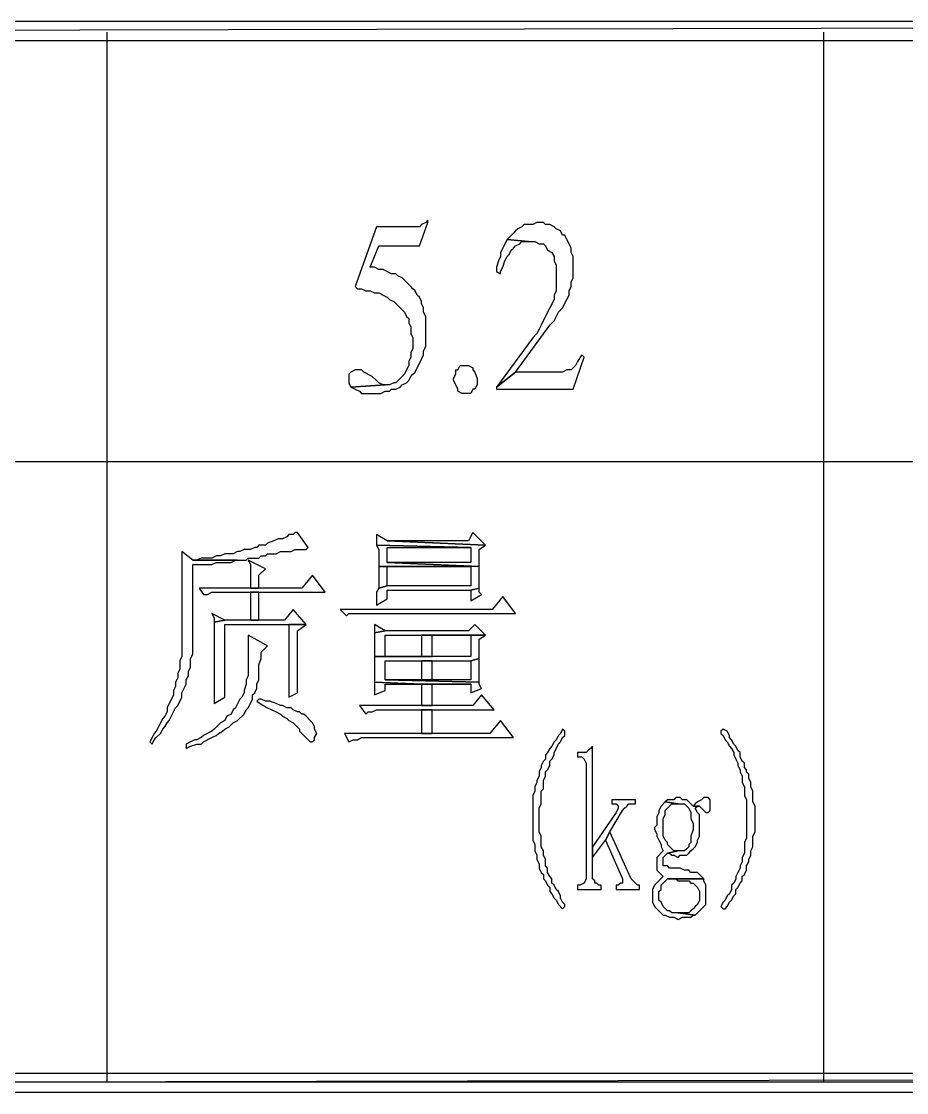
# Model space of a CAD drawing. Extents: x -15.4 to 0.8, y 0.3 to 11.8.
# Drawn here: x -12.6255 to -12.2806, y 6.0911 to 6.5086 of the extents above; entities that cross this region are included whole.
import ezdxf

# ---------------------------------------------------------------- set-up
doc = ezdxf.new("R2010")
doc.units = 0
doc.header["$MEASUREMENT"] = 0
doc.linetypes.add('AUSGEZOGEN', pattern=[0])
doc.layers.get('0').update_dxf_attribs({"linetype": 'AUSGEZOGEN'})

msp = doc.modelspace()

# ---------------------------------------------------------------- linework, layer by layer
for points in [[(-14.50878, 6.50856), (-14.50878, 6.50106), (-14.50878, 6.50106), (-11.15878, 6.50856), (-14.50878, 6.50856)], [(-14.50878, 6.50106), (-11.15878, 6.50856), (-11.15878, 6.50856), (-11.15878, 6.50106), (-14.50878, 6.50106)], [(-12.59211, 6.09523), (-12.59211, 6.5044)], [(-12.31295, 6.5044), (-12.31295, 6.09523)], [(-12.46711, 6.43106), (-12.46795, 6.43023), (-12.46795, 6.43023), (-12.46961, 6.4294), (-12.46961, 6.4294), (-12.47045, 6.42856), (-12.47045, 6.42856), (-12.48711, 6.42856), (-12.48711, 6.42856), (-12.49545, 6.40523), (-12.49545, 6.40523), (-12.49461, 6.4044), (-12.49461, 6.4044), (-12.49295, 6.4044), (-12.49295, 6.4044), (-12.49128, 6.40356), (-12.49128, 6.40356), (-12.48961, 6.40356), (-12.48961, 6.40356), (-12.48795, 6.40273), (-12.48795, 6.40273), (-12.48628, 6.40273), (-12.48628, 6.40273), (-12.48461, 6.4019), (-12.48461, 6.4019), (-12.48295, 6.40106), (-12.48295, 6.40106), (-12.48211, 6.40023), (-12.48211, 6.40023), (-12.48045, 6.3994), (-12.48045, 6.3994), (-12.47795, 6.3969), (-12.47795, 6.3969), (-12.47628, 6.39523), (-12.47628, 6.39523), (-12.47545, 6.39356), (-12.47545, 6.39356), (-12.47461, 6.39273), (-12.47461, 6.39273), (-12.47461, 6.39106), (-12.47461, 6.39106), (-12.47378, 6.3894), (-12.47378, 6.3894), (-12.47378, 6.3869), (-12.47378, 6.3869), (-12.47295, 6.38523), (-12.47295, 6.38523), (-12.47295, 6.38106), (-12.47295, 6.38106), (-12.47378, 6.3794), (-12.47378, 6.3794), (-12.47378, 6.37773), (-12.47378, 6.37773), (-12.47461, 6.37606), (-12.47461, 6.37606), (-12.47461, 6.3744), (-12.47461, 6.3744), (-12.47545, 6.37273), (-12.47545, 6.37273), (-12.47628, 6.37106), (-12.47628, 6.37106), (-12.47961, 6.36773), (-12.47961, 6.36773), (-12.48045, 6.36773), (-12.48045, 6.36773), (-12.48211, 6.3669), (-12.48211, 6.3669), (-12.48378, 6.3669), (-12.48378, 6.3669), (-12.49711, 6.36606), (-12.49711, 6.36606), (-12.49378, 6.3644), (-12.49378, 6.3644), (-12.49295, 6.36356), (-12.49295, 6.36356), (-12.48545, 6.36356), (-12.48545, 6.36356), (-12.48378, 6.3644), (-12.48378, 6.3644), (-12.48211, 6.3644), (-12.48211, 6.3644), (-12.48128, 6.36523), (-12.48128, 6.36523), (-12.47961, 6.36523), (-12.47961, 6.36523), (-12.47795, 6.36606), (-12.47795, 6.36606), (-12.47711, 6.3669), (-12.47711, 6.3669), (-12.47545, 6.36773), (-12.47545, 6.36773), (-12.47461, 6.36856), (-12.47461, 6.36856), (-12.47378, 6.37023), (-12.47378, 6.37023), (-12.47295, 6.37106), (-12.47295, 6.37106), (-12.47211, 6.3719), (-12.47211, 6.3719), (-12.47128, 6.37356), (-12.47128, 6.37356), (-12.47045, 6.37523), (-12.47045, 6.37523), (-12.46961, 6.3769), (-12.46961, 6.3769), (-12.46878, 6.37856), (-12.46878, 6.37856), (-12.46878, 6.38023), (-12.46878, 6.38023), (-12.46795, 6.3819), (-12.46795, 6.3819), (-12.46795, 6.39356), (-12.46795, 6.39356), (-12.46878, 6.39523), (-12.46878, 6.39523), (-12.46878, 6.3969), (-12.46878, 6.3969), (-12.46961, 6.39856), (-12.46961, 6.39856), (-12.46961, 6.3994), (-12.46961, 6.3994), (-12.47045, 6.40106), (-12.47045, 6.40106), (-12.47128, 6.4019), (-12.47128, 6.4019), (-12.47211, 6.40356), (-12.47211, 6.40356), (-12.47295, 6.4044), (-12.47295, 6.4044), (-12.47378, 6.40523), (-12.47378, 6.40523), (-12.47545, 6.4069), (-12.47545, 6.4069), (-12.47628, 6.40773), (-12.47628, 6.40773), (-12.47711, 6.40856), (-12.47711, 6.40856), (-12.47878, 6.4094), (-12.47878, 6.4094), (-12.47961, 6.41023), (-12.47961, 6.41023), (-12.48128, 6.41023), (-12.48128, 6.41023), (-12.48461, 6.4119), (-12.48461, 6.4119), (-12.48628, 6.4119), (-12.48628, 6.4119), (-12.48795, 6.41273), (-12.48795, 6.41273), (-12.48961, 6.41273), (-12.48961, 6.41273), (-12.48628, 6.42106), (-12.48628, 6.42106), (-12.47045, 6.42106), (-12.47045, 6.42106), (-12.46711, 6.43023), (-12.46711, 6.43106)], [(-12.42378, 6.43023), (-12.42461, 6.43023), (-12.42461, 6.43023), (-12.42628, 6.4294), (-12.42628, 6.4294), (-12.42961, 6.4294), (-12.42961, 6.4294), (-12.43045, 6.42856), (-12.43045, 6.42856), (-12.43211, 6.42773), (-12.43211, 6.42773), (-12.43295, 6.4269), (-12.43295, 6.4269), (-12.43378, 6.42606), (-12.43378, 6.42606), (-12.43628, 6.42356), (-12.43628, 6.42356), (-12.42795, 6.42273), (-12.42795, 6.42273), (-12.42545, 6.42273), (-12.42545, 6.42273), (-12.42378, 6.4219), (-12.42378, 6.4219), (-12.42211, 6.4219), (-12.42211, 6.4219), (-12.42128, 6.42106), (-12.42128, 6.42106), (-12.42045, 6.4194), (-12.42045, 6.4194), (-12.41878, 6.41856), (-12.41878, 6.41856), (-12.41795, 6.4169), (-12.41795, 6.4169), (-12.41795, 6.41523), (-12.41795, 6.41523), (-12.41711, 6.41356), (-12.41711, 6.41356), (-12.41711, 6.40356), (-12.41711, 6.40356), (-12.41795, 6.4019), (-12.41795, 6.4019), (-12.41795, 6.40023), (-12.41795, 6.40023), (-12.41961, 6.3969), (-12.41961, 6.3969), (-12.42045, 6.39523), (-12.42045, 6.39523), (-12.42295, 6.39023), (-12.42295, 6.39023), (-12.42378, 6.38856), (-12.42378, 6.38856), (-12.42461, 6.3869), (-12.42461, 6.3869), (-12.42628, 6.38523), (-12.42628, 6.38523), (-12.44045, 6.36606), (-12.44045, 6.36606), (-12.43295, 6.3719), (-12.43295, 6.3719), (-12.41961, 6.39023), (-12.41961, 6.39023), (-12.41795, 6.3919), (-12.41795, 6.3919), (-12.41628, 6.39523), (-12.41628, 6.39523), (-12.41461, 6.3969), (-12.41461, 6.3969), (-12.41295, 6.40023), (-12.41295, 6.40023), (-12.41211, 6.4019), (-12.41211, 6.4019), (-12.41211, 6.40356), (-12.41211, 6.40356), (-12.41128, 6.40523), (-12.41128, 6.40523), (-12.41128, 6.4069), (-12.41128, 6.4069), (-12.41045, 6.40856), (-12.41045, 6.40856), (-12.41045, 6.4169), (-12.41045, 6.4169), (-12.41128, 6.41856), (-12.41128, 6.41856), (-12.41128, 6.42023), (-12.41128, 6.42023), (-12.41211, 6.4219), (-12.41211, 6.4219), (-12.41295, 6.42356), (-12.41295, 6.42356), (-12.41378, 6.42523), (-12.41378, 6.42523), (-12.41461, 6.42523), (-12.41461, 6.42523), (-12.41545, 6.4269), (-12.41545, 6.4269), (-12.41711, 6.42773), (-12.41711, 6.42773), (-12.41795, 6.42856), (-12.41795, 6.42856), (-12.41961, 6.4294), (-12.41961, 6.4294), (-12.42128, 6.4294), (-12.42128, 6.4294), (-12.42211, 6.43023), (-12.42378, 6.43023)], [(-12.43628, 6.42356), (-12.43878, 6.41856), (-12.43878, 6.41856), (-12.43878, 6.4169), (-12.43878, 6.4169), (-12.43961, 6.41523), (-12.43961, 6.41523), (-12.44045, 6.41273), (-12.44045, 6.41273), (-12.44045, 6.41106), (-12.44045, 6.41106), (-12.43878, 6.41023), (-12.43878, 6.41023), (-12.43878, 6.41106), (-12.43878, 6.41106), (-12.43795, 6.41273), (-12.43795, 6.41273), (-12.43711, 6.41523), (-12.43711, 6.41523), (-12.43628, 6.4169), (-12.43628, 6.4169), (-12.43545, 6.41773), (-12.43545, 6.41773), (-12.43461, 6.4194), (-12.43461, 6.4194), (-12.43378, 6.42023), (-12.43378, 6.42023), (-12.43295, 6.42106), (-12.43295, 6.42106), (-12.43128, 6.4219), (-12.43128, 6.4219), (-12.43045, 6.42273), (-12.43045, 6.42273), (-12.42795, 6.42273), (-12.43628, 6.42356)], [(-12.40711, 6.37856), (-12.40878, 6.37606), (-12.40878, 6.37606), (-12.40961, 6.3744), (-12.40961, 6.3744), (-12.41045, 6.37356), (-12.41045, 6.37356), (-12.41128, 6.37273), (-12.41128, 6.37273), (-12.41295, 6.37273), (-12.41295, 6.37273), (-12.41461, 6.3719), (-12.41461, 6.3719), (-12.43295, 6.3719), (-12.43295, 6.3719), (-12.44045, 6.36606), (-12.44045, 6.36606), (-12.44045, 6.36523), (-12.44045, 6.36523), (-12.41045, 6.36523), (-12.41045, 6.36523), (-12.40628, 6.37773), (-12.40711, 6.37856)], [(-12.49461, 6.37273), (-12.49545, 6.37273), (-12.49545, 6.37273), (-12.49711, 6.3719), (-12.49711, 6.3719), (-12.49795, 6.37106), (-12.49795, 6.37106), (-12.49795, 6.36773), (-12.49795, 6.36773), (-12.49711, 6.36606), (-12.49711, 6.36606), (-12.48378, 6.3669), (-12.48378, 6.3669), (-12.48461, 6.3669), (-12.48461, 6.3669), (-12.48628, 6.36773), (-12.48628, 6.36773), (-12.48711, 6.36856), (-12.48711, 6.36856), (-12.48878, 6.37023), (-12.48878, 6.37023), (-12.49211, 6.3719), (-12.49211, 6.3719), (-12.49295, 6.37273), (-12.49461, 6.37273)], [(-12.44795, 6.3694), (-12.44795, 6.3669), (-12.44795, 6.3669), (-12.44878, 6.36523), (-12.44878, 6.36523), (-12.44961, 6.36523), (-12.44961, 6.36523), (-12.45045, 6.36356), (-12.45045, 6.36356), (-12.45378, 6.36356), (-12.45378, 6.36356), (-12.45545, 6.3644), (-12.45545, 6.3644), (-12.45545, 6.36523), (-12.45545, 6.36523), (-12.45628, 6.3669), (-12.45628, 6.3669), (-12.45711, 6.36856), (-12.45711, 6.36856), (-12.45711, 6.3694), (-12.45711, 6.3694), (-12.45628, 6.37106), (-12.45628, 6.37106), (-12.45628, 6.37273), (-12.45628, 6.37273), (-12.45545, 6.37273), (-12.45545, 6.37273), (-12.45461, 6.3744), (-12.45461, 6.3744), (-12.45128, 6.3744), (-12.45128, 6.3744), (-12.44961, 6.37356), (-12.44961, 6.37356), (-12.44961, 6.37273), (-12.44961, 6.37273), (-12.44878, 6.3719), (-12.44878, 6.3719), (-12.44795, 6.3694), (-12.44795, 6.3694)], [(-11.15878, 6.3369), (-14.50878, 6.3369)], [(-12.51795, 6.3094), (-12.51878, 6.3094), (-12.51878, 6.3094), (-12.51961, 6.30856), (-12.51961, 6.30856), (-12.52128, 6.30856), (-12.52128, 6.30856), (-12.52211, 6.30773), (-12.52211, 6.30773), (-12.52378, 6.3069), (-12.52378, 6.3069), (-12.52545, 6.3069), (-12.52545, 6.3069), (-12.52711, 6.30606), (-12.52711, 6.30606), (-12.52961, 6.30523), (-12.52961, 6.30523), (-12.53045, 6.3044), (-12.53045, 6.3044), (-12.53295, 6.3044), (-12.53295, 6.3044), (-12.53378, 6.30356), (-12.53378, 6.30356), (-12.53461, 6.30356), (-12.53461, 6.30356), (-12.53628, 6.30273), (-12.53628, 6.30273), (-12.53878, 6.30273), (-12.53878, 6.30273), (-12.54045, 6.3019), (-12.54045, 6.3019), (-12.54128, 6.3019), (-12.54128, 6.3019), (-12.54295, 6.30106), (-12.54295, 6.30106), (-12.54628, 6.30106), (-12.54628, 6.30106), (-12.54795, 6.30023), (-12.54795, 6.30023), (-12.54961, 6.30023), (-12.54961, 6.30023), (-12.55128, 6.2994), (-12.55128, 6.2994), (-12.55545, 6.2994), (-12.55545, 6.2994), (-12.55711, 6.29856), (-12.55711, 6.29856), (-12.55878, 6.29856), (-12.55878, 6.29856), (-12.53795, 6.29856), (-12.53795, 6.29856), (-12.53711, 6.2994), (-12.53711, 6.2994), (-12.53295, 6.2994), (-12.53295, 6.2994), (-12.53211, 6.30023), (-12.53211, 6.30023), (-12.53045, 6.30023), (-12.53045, 6.30023), (-12.52961, 6.30106), (-12.52961, 6.30106), (-12.52628, 6.30106), (-12.52628, 6.30106), (-12.52461, 6.3019), (-12.52461, 6.3019), (-12.52045, 6.3019), (-12.52045, 6.3019), (-12.51878, 6.30273), (-12.51878, 6.30273), (-12.51461, 6.30273), (-12.51461, 6.30273), (-12.51378, 6.30356), (-12.51795, 6.3094)], [(-12.48711, 6.30856), (-12.48711, 6.3044), (-12.48711, 6.3044), (-12.45045, 6.30356), (-12.45045, 6.30356), (-12.45045, 6.29773), (-12.45045, 6.29773), (-12.48295, 6.29773), (-12.48295, 6.29773), (-12.44711, 6.29606), (-12.44711, 6.29606), (-12.44711, 6.30273), (-12.44711, 6.30273), (-12.44461, 6.3044), (-12.44461, 6.3044), (-12.48295, 6.30606), (-12.48711, 6.30856)], [(-12.44961, 6.3094), (-12.45128, 6.30606), (-12.45128, 6.30606), (-12.48295, 6.30606), (-12.48295, 6.30606), (-12.44461, 6.3044), (-12.44961, 6.3094)], [(-12.48711, 6.3044), (-12.48628, 6.30273), (-12.48628, 6.30273), (-12.48628, 6.29606), (-12.48628, 6.29606), (-12.45045, 6.29606), (-12.45045, 6.29606), (-12.45045, 6.28856), (-12.45045, 6.28856), (-12.48295, 6.28856), (-12.48295, 6.28856), (-12.48628, 6.28773), (-12.48628, 6.28773), (-12.48711, 6.28606), (-12.48711, 6.28606), (-12.48711, 6.28106), (-12.48711, 6.28106), (-12.48295, 6.28356), (-12.48295, 6.28356), (-12.48295, 6.2869), (-12.48295, 6.2869), (-12.45045, 6.2869), (-12.45045, 6.2869), (-12.44711, 6.28773), (-12.44711, 6.28773), (-12.44711, 6.29606), (-12.44711, 6.29606), (-12.48295, 6.29773), (-12.48295, 6.29773), (-12.48295, 6.30356), (-12.48295, 6.30356), (-12.45045, 6.30356), (-12.48711, 6.3044)], [(-12.56295, 6.3019), (-12.56295, 6.26106), (-12.56295, 6.26106), (-12.56378, 6.2594), (-12.56378, 6.2594), (-12.56378, 6.25606), (-12.56378, 6.25606), (-12.56461, 6.2544), (-12.56461, 6.2544), (-12.56461, 6.25273), (-12.56461, 6.25273), (-12.56545, 6.25106), (-12.56545, 6.25106), (-12.56545, 6.2494), (-12.56545, 6.2494), (-12.56628, 6.24773), (-12.56628, 6.24773), (-12.56628, 6.24606), (-12.56628, 6.24606), (-12.56878, 6.24106), (-12.56878, 6.24106), (-12.56878, 6.2394), (-12.56878, 6.2394), (-12.56961, 6.23773), (-12.56961, 6.23773), (-12.57045, 6.2369), (-12.57045, 6.2369), (-12.57128, 6.23523), (-12.57128, 6.23523), (-12.57211, 6.23356), (-12.57211, 6.23356), (-12.57295, 6.2319), (-12.57295, 6.2319), (-12.57378, 6.23106), (-12.57378, 6.23106), (-12.57461, 6.2294), (-12.57461, 6.2294), (-12.57545, 6.22773), (-12.57545, 6.22773), (-12.57461, 6.2269), (-12.57461, 6.2269), (-12.57378, 6.22856), (-12.57378, 6.22856), (-12.57295, 6.2294), (-12.57295, 6.2294), (-12.57128, 6.23106), (-12.57128, 6.23106), (-12.57045, 6.23273), (-12.57045, 6.23273), (-12.56961, 6.23356), (-12.56961, 6.23356), (-12.56878, 6.23523), (-12.56878, 6.23523), (-12.56795, 6.23606), (-12.56795, 6.23606), (-12.56628, 6.2394), (-12.56628, 6.2394), (-12.56545, 6.24106), (-12.56545, 6.24106), (-12.56461, 6.2419), (-12.56461, 6.2419), (-12.56295, 6.24523), (-12.56295, 6.24523), (-12.56295, 6.2469), (-12.56295, 6.2469), (-12.56128, 6.25023), (-12.56128, 6.25023), (-12.56128, 6.2519), (-12.56128, 6.2519), (-12.56045, 6.25356), (-12.56045, 6.25356), (-12.56045, 6.25523), (-12.56045, 6.25523), (-12.55961, 6.2569), (-12.55961, 6.2569), (-12.55961, 6.26023), (-12.55961, 6.26023), (-12.55878, 6.2619), (-12.55878, 6.2619), (-12.55878, 6.2969), (-12.55878, 6.2969), (-12.55128, 6.2969), (-12.55128, 6.2969), (-12.54961, 6.29773), (-12.54961, 6.29773), (-12.54378, 6.29773), (-12.54378, 6.29773), (-12.54211, 6.29856), (-12.54211, 6.29856), (-12.54128, 6.29856), (-12.54128, 6.29856), (-12.55878, 6.29856), (-12.56295, 6.3019)], [(-12.53711, 6.29856), (-12.53628, 6.2969), (-12.53628, 6.2969), (-12.53628, 6.28773), (-12.53628, 6.28773), (-12.53295, 6.28773), (-12.53295, 6.28773), (-12.53295, 6.29273), (-12.53295, 6.29273), (-12.53045, 6.29523), (-12.53711, 6.29856)], [(-12.48628, 6.29606), (-12.48628, 6.28773), (-12.48628, 6.28773), (-12.48295, 6.28856), (-12.48295, 6.28856), (-12.48295, 6.29606), (-12.48295, 6.29606), (-12.45045, 6.29606), (-12.48628, 6.29606)], [(-12.51211, 6.29273), (-12.51628, 6.28773), (-12.51628, 6.28773), (-12.55628, 6.28773), (-12.55628, 6.28773), (-12.55461, 6.28523), (-12.55461, 6.28523), (-12.55295, 6.28523), (-12.55295, 6.28523), (-12.55128, 6.28606), (-12.55128, 6.28606), (-12.50711, 6.28606), (-12.51211, 6.29273)], [(-12.44711, 6.28773), (-12.45045, 6.2869), (-12.45045, 6.2869), (-12.45045, 6.28273), (-12.45045, 6.28273), (-12.44628, 6.28523), (-12.44628, 6.28523), (-12.44711, 6.28606), (-12.44711, 6.28773)], [(-12.53295, 6.27523), (-12.53295, 6.28606), (-12.53295, 6.28606), (-12.53628, 6.28606), (-12.53628, 6.28606), (-12.53628, 6.27523), (-12.53628, 6.27523), (-12.53295, 6.27523), (-12.53295, 6.27523)], [(-12.43795, 6.2844), (-12.44211, 6.2794), (-12.44211, 6.2794), (-12.50128, 6.2794), (-12.50128, 6.2794), (-12.49878, 6.2769), (-12.49878, 6.2769), (-12.49795, 6.27773), (-12.49795, 6.27773), (-12.43295, 6.27773), (-12.43795, 6.2844)], [(-12.51961, 6.2794), (-12.52295, 6.27523), (-12.52295, 6.27523), (-12.54628, 6.27523), (-12.54628, 6.27523), (-12.55045, 6.2744), (-12.55045, 6.2744), (-12.55045, 6.24273), (-12.55045, 6.24273), (-12.54628, 6.24523), (-12.54628, 6.24523), (-12.54628, 6.27356), (-12.54628, 6.27356), (-12.51461, 6.27356), (-12.51961, 6.2794)], [(-12.55128, 6.27773), (-12.55045, 6.27606), (-12.55045, 6.27606), (-12.55045, 6.2744), (-12.55045, 6.2744), (-12.54628, 6.27523), (-12.55128, 6.27773)], [(-12.51461, 6.27356), (-12.52128, 6.27356), (-12.52128, 6.27356), (-12.52128, 6.24523), (-12.52128, 6.24523), (-12.51795, 6.2469), (-12.51795, 6.2469), (-12.51795, 6.27106), (-12.51461, 6.27356)], [(-12.44878, 6.27356), (-12.45128, 6.27106), (-12.45128, 6.27106), (-12.48378, 6.27106), (-12.48378, 6.27106), (-12.48795, 6.27023), (-12.48795, 6.27023), (-12.48795, 6.26106), (-12.48795, 6.26106), (-12.46545, 6.26106), (-12.46545, 6.26106), (-12.48378, 6.26106), (-12.48378, 6.26106), (-12.48378, 6.2694), (-12.48378, 6.2694), (-12.44461, 6.2694), (-12.44878, 6.27356)], [(-12.48795, 6.27356), (-12.48795, 6.27023), (-12.48795, 6.27023), (-12.48378, 6.27106), (-12.48795, 6.27356)], [(-12.53711, 6.2694), (-12.53711, 6.25356), (-12.53711, 6.25356), (-12.53795, 6.2519), (-12.53795, 6.2519), (-12.53795, 6.25023), (-12.53795, 6.25023), (-12.53878, 6.24773), (-12.53878, 6.24773), (-12.53878, 6.2469), (-12.53878, 6.2469), (-12.53961, 6.24523), (-12.53961, 6.24523), (-12.54045, 6.2444), (-12.54045, 6.2444), (-12.54211, 6.24106), (-12.54211, 6.24106), (-12.54295, 6.24023), (-12.54295, 6.24023), (-12.54378, 6.23856), (-12.54378, 6.23856), (-12.54545, 6.23773), (-12.54545, 6.23773), (-12.54628, 6.23606), (-12.54628, 6.23606), (-12.54795, 6.23523), (-12.54795, 6.23523), (-12.54878, 6.2344), (-12.54878, 6.2344), (-12.55045, 6.23273), (-12.55045, 6.23273), (-12.55128, 6.2319), (-12.55128, 6.2319), (-12.55461, 6.23023), (-12.55461, 6.23023), (-12.55545, 6.2294), (-12.55545, 6.2294), (-12.55711, 6.22856), (-12.55711, 6.22856), (-12.55795, 6.22856), (-12.55795, 6.22856), (-12.55961, 6.22773), (-12.55961, 6.22773), (-12.56128, 6.2269), (-12.56128, 6.2269), (-12.56128, 6.22523), (-12.56128, 6.22523), (-12.55961, 6.22606), (-12.55961, 6.22606), (-12.55711, 6.2269), (-12.55711, 6.2269), (-12.55545, 6.2269), (-12.55545, 6.2269), (-12.55461, 6.22773), (-12.55461, 6.22773), (-12.55128, 6.2294), (-12.55128, 6.2294), (-12.54961, 6.23023), (-12.54961, 6.23023), (-12.54878, 6.23106), (-12.54878, 6.23106), (-12.54711, 6.2319), (-12.54711, 6.2319), (-12.54628, 6.23273), (-12.54628, 6.23273), (-12.54461, 6.23356), (-12.54461, 6.23356), (-12.54295, 6.23523), (-12.54295, 6.23523), (-12.54128, 6.23606), (-12.54128, 6.23606), (-12.53878, 6.23856), (-12.53878, 6.23856), (-12.53795, 6.24023), (-12.53795, 6.24023), (-12.53711, 6.24106), (-12.53711, 6.24106), (-12.53628, 6.24273), (-12.53628, 6.24273), (-12.53545, 6.2444), (-12.53545, 6.2444), (-12.53545, 6.24606), (-12.53545, 6.24606), (-12.53461, 6.2469), (-12.53461, 6.2469), (-12.53378, 6.24856), (-12.53378, 6.24856), (-12.53378, 6.25023), (-12.53378, 6.25023), (-12.53295, 6.2519), (-12.53295, 6.2519), (-12.53295, 6.25773), (-12.53295, 6.25773), (-12.53211, 6.26023), (-12.53211, 6.26023), (-12.53211, 6.26273), (-12.53211, 6.26273), (-12.52961, 6.26523), (-12.53711, 6.2694)], [(-12.44461, 6.2694), (-12.46961, 6.2694), (-12.46961, 6.2694), (-12.45045, 6.2694), (-12.45045, 6.2694), (-12.45045, 6.26106), (-12.45045, 6.26106), (-12.48795, 6.26106), (-12.48795, 6.26106), (-12.48795, 6.25106), (-12.48795, 6.25106), (-12.46961, 6.25023), (-12.46961, 6.25023), (-12.45045, 6.25023), (-12.45045, 6.25023), (-12.45045, 6.2469), (-12.45045, 6.2469), (-12.44628, 6.24856), (-12.44628, 6.24856), (-12.44711, 6.25023), (-12.44711, 6.25023), (-12.44711, 6.25106), (-12.44711, 6.25106), (-12.48378, 6.2519), (-12.48378, 6.2519), (-12.48378, 6.2594), (-12.48378, 6.2594), (-12.45045, 6.2594), (-12.45045, 6.2594), (-12.44711, 6.26023), (-12.44711, 6.26023), (-12.44711, 6.26773), (-12.44461, 6.2694)], [(-12.46961, 6.2694), (-12.46961, 6.26106), (-12.46961, 6.26106), (-12.48378, 6.26106), (-12.48378, 6.26106), (-12.46545, 6.26106), (-12.46545, 6.26106), (-12.46545, 6.2694), (-12.46545, 6.2694), (-12.45045, 6.2694), (-12.46961, 6.2694)], [(-12.44711, 6.26023), (-12.45045, 6.2594), (-12.45045, 6.2594), (-12.45045, 6.2519), (-12.45045, 6.2519), (-12.48378, 6.2519), (-12.48378, 6.2519), (-12.44711, 6.25106), (-12.44711, 6.25106), (-12.44711, 6.25773), (-12.44711, 6.26023)], [(-12.46545, 6.2519), (-12.46545, 6.2594), (-12.46545, 6.2594), (-12.46961, 6.2594), (-12.46961, 6.2594), (-12.46961, 6.2519), (-12.46961, 6.2519), (-12.46545, 6.2519), (-12.46545, 6.2519)], [(-12.48795, 6.25106), (-12.48795, 6.24606), (-12.48795, 6.24606), (-12.48378, 6.24773), (-12.48378, 6.24773), (-12.48378, 6.25023), (-12.48378, 6.25023), (-12.46961, 6.25023), (-12.48795, 6.25106)], [(-12.46961, 6.25023), (-12.46961, 6.2419), (-12.46961, 6.2419), (-12.46545, 6.2419), (-12.46545, 6.2419), (-12.46545, 6.25023), (-12.46545, 6.25023), (-12.45045, 6.25023), (-12.46961, 6.25023)], [(-12.44628, 6.24606), (-12.44961, 6.2419), (-12.44961, 6.2419), (-12.49378, 6.2419), (-12.49378, 6.2419), (-12.49128, 6.23856), (-12.49128, 6.23856), (-12.49045, 6.2394), (-12.49045, 6.2394), (-12.48878, 6.2394), (-12.48878, 6.2394), (-12.48711, 6.24023), (-12.48711, 6.24023), (-12.44128, 6.24023), (-12.44628, 6.24606)], [(-12.53295, 6.2444), (-12.53378, 6.24356), (-12.53378, 6.24356), (-12.53128, 6.2419), (-12.53128, 6.2419), (-12.52961, 6.24106), (-12.52961, 6.24106), (-12.52795, 6.24023), (-12.52795, 6.24023), (-12.52628, 6.2394), (-12.52628, 6.2394), (-12.52461, 6.23856), (-12.52461, 6.23856), (-12.52378, 6.23773), (-12.52378, 6.23773), (-12.52211, 6.2369), (-12.52211, 6.2369), (-12.52128, 6.23606), (-12.52128, 6.23606), (-12.51961, 6.23523), (-12.51961, 6.23523), (-12.51711, 6.23273), (-12.51711, 6.23273), (-12.51711, 6.2319), (-12.51711, 6.2319), (-12.51545, 6.23023), (-12.51545, 6.23023), (-12.51378, 6.22856), (-12.51378, 6.22856), (-12.51295, 6.22773), (-12.51295, 6.22773), (-12.51211, 6.22773), (-12.51211, 6.22773), (-12.51128, 6.22856), (-12.51128, 6.22856), (-12.51128, 6.2294), (-12.51128, 6.2294), (-12.51045, 6.23106), (-12.51045, 6.23106), (-12.51128, 6.23273), (-12.51128, 6.23273), (-12.51128, 6.23356), (-12.51128, 6.23356), (-12.51211, 6.23523), (-12.51211, 6.23523), (-12.51295, 6.23606), (-12.51295, 6.23606), (-12.51461, 6.23773), (-12.51461, 6.23773), (-12.51545, 6.23856), (-12.51545, 6.23856), (-12.51628, 6.23856), (-12.51628, 6.23856), (-12.51711, 6.2394), (-12.51711, 6.2394), (-12.51795, 6.2394), (-12.51795, 6.2394), (-12.51961, 6.24023), (-12.51961, 6.24023), (-12.52045, 6.24106), (-12.52045, 6.24106), (-12.52211, 6.24106), (-12.52211, 6.24106), (-12.52378, 6.2419), (-12.52378, 6.2419), (-12.52461, 6.2419), (-12.52461, 6.2419), (-12.52628, 6.24273), (-12.52628, 6.24273), (-12.52878, 6.24356), (-12.52878, 6.24356), (-12.53045, 6.24356), (-12.53045, 6.24356), (-12.53211, 6.2444), (-12.53295, 6.2444)], [(-12.46545, 6.23106), (-12.46545, 6.24023), (-12.46545, 6.24023), (-12.46961, 6.24023), (-12.46961, 6.24023), (-12.46961, 6.23106), (-12.46961, 6.23106), (-12.46545, 6.23106), (-12.46545, 6.23106)], [(-12.43878, 6.23606), (-12.44295, 6.23106), (-12.44295, 6.23106), (-12.49961, 6.23106), (-12.49961, 6.23106), (-12.49795, 6.22773), (-12.49795, 6.22773), (-12.49628, 6.22856), (-12.49628, 6.22856), (-12.49461, 6.22856), (-12.49461, 6.22856), (-12.49295, 6.2294), (-12.49295, 6.2294), (-12.43378, 6.2294), (-12.43878, 6.23606)], [(-12.41461, 6.23273), (-12.41545, 6.23106), (-12.41545, 6.23106), (-12.41628, 6.23023), (-12.41628, 6.23023), (-12.41711, 6.22856), (-12.41711, 6.22856), (-12.41795, 6.22773), (-12.41795, 6.22773), (-12.41878, 6.22606), (-12.41878, 6.22606), (-12.41961, 6.22523), (-12.41961, 6.22523), (-12.42045, 6.22356), (-12.42045, 6.22356), (-12.42128, 6.22273), (-12.42128, 6.22273), (-12.42128, 6.22106), (-12.42128, 6.22106), (-12.42211, 6.22023), (-12.42211, 6.22023), (-12.42295, 6.21856), (-12.42295, 6.21856), (-12.42295, 6.21773), (-12.42295, 6.21773), (-12.42378, 6.21606), (-12.42378, 6.21606), (-12.42378, 6.2144), (-12.42378, 6.2144), (-12.42461, 6.21273), (-12.42461, 6.21273), (-12.42461, 6.2119), (-12.42461, 6.2119), (-12.42545, 6.21023), (-12.42545, 6.21023), (-12.42545, 6.20856), (-12.42545, 6.20856), (-12.42628, 6.2069), (-12.42628, 6.2069), (-12.42628, 6.1894), (-12.42628, 6.1894), (-12.42545, 6.18773), (-12.42545, 6.18773), (-12.42545, 6.18523), (-12.42545, 6.18523), (-12.42461, 6.18356), (-12.42461, 6.18356), (-12.42461, 6.1819), (-12.42461, 6.1819), (-12.42378, 6.18023), (-12.42378, 6.18023), (-12.42378, 6.17856), (-12.42378, 6.17856), (-12.42295, 6.1769), (-12.42295, 6.1769), (-12.42211, 6.17606), (-12.42211, 6.17606), (-12.42211, 6.1744), (-12.42211, 6.1744), (-12.42128, 6.17356), (-12.42128, 6.17356), (-12.42045, 6.1719), (-12.42045, 6.1719), (-12.41961, 6.17106), (-12.41961, 6.17106), (-12.41961, 6.1694), (-12.41961, 6.1694), (-12.41878, 6.16856), (-12.41878, 6.16856), (-12.41795, 6.1669), (-12.41795, 6.1669), (-12.41711, 6.16606), (-12.41711, 6.16606), (-12.41628, 6.1644), (-12.41628, 6.1644), (-12.41461, 6.16273), (-12.41461, 6.16273), (-12.41378, 6.16356), (-12.41378, 6.16356), (-12.41378, 6.1644), (-12.41378, 6.1644), (-12.41461, 6.16523), (-12.41461, 6.16523), (-12.41545, 6.1669), (-12.41545, 6.1669), (-12.41545, 6.16773), (-12.41545, 6.16773), (-12.41628, 6.1694), (-12.41628, 6.1694), (-12.41711, 6.17023), (-12.41711, 6.17023), (-12.41795, 6.1719), (-12.41795, 6.1719), (-12.41878, 6.17273), (-12.41878, 6.17273), (-12.41878, 6.1744), (-12.41878, 6.1744), (-12.41961, 6.17523), (-12.41961, 6.17523), (-12.42045, 6.1769), (-12.42045, 6.1769), (-12.42045, 6.17856), (-12.42045, 6.17856), (-12.42128, 6.1794), (-12.42128, 6.1794), (-12.42128, 6.1819), (-12.42128, 6.1819), (-12.42211, 6.18356), (-12.42211, 6.18356), (-12.42211, 6.18523), (-12.42211, 6.18523), (-12.42295, 6.1869), (-12.42295, 6.1869), (-12.42295, 6.19106), (-12.42295, 6.19106), (-12.42378, 6.19273), (-12.42378, 6.19273), (-12.42378, 6.2019), (-12.42378, 6.2019), (-12.42295, 6.20356), (-12.42295, 6.20356), (-12.42295, 6.20856), (-12.42295, 6.20856), (-12.42211, 6.2094), (-12.42211, 6.2094), (-12.42211, 6.21273), (-12.42211, 6.21273), (-12.42128, 6.2144), (-12.42128, 6.2144), (-12.42128, 6.21606), (-12.42128, 6.21606), (-12.42045, 6.2169), (-12.42045, 6.2169), (-12.41961, 6.21856), (-12.41961, 6.21856), (-12.41961, 6.22023), (-12.41961, 6.22023), (-12.41878, 6.22106), (-12.41878, 6.22106), (-12.41795, 6.22273), (-12.41795, 6.22273), (-12.41795, 6.22356), (-12.41795, 6.22356), (-12.41628, 6.2269), (-12.41628, 6.2269), (-12.41545, 6.22773), (-12.41545, 6.22773), (-12.41461, 6.2294), (-12.41461, 6.2294), (-12.41378, 6.23023), (-12.41378, 6.23023), (-12.41378, 6.2319), (-12.41461, 6.23273)], [(-12.35211, 6.23273), (-12.35295, 6.2319), (-12.35295, 6.2319), (-12.35295, 6.23106), (-12.35295, 6.23106), (-12.35211, 6.23023), (-12.35211, 6.23023), (-12.35128, 6.22856), (-12.35128, 6.22856), (-12.35045, 6.22773), (-12.35045, 6.22773), (-12.34961, 6.22606), (-12.34961, 6.22606), (-12.34878, 6.22523), (-12.34878, 6.22523), (-12.34795, 6.22356), (-12.34795, 6.22356), (-12.34795, 6.22273), (-12.34795, 6.22273), (-12.34711, 6.22106), (-12.34711, 6.22106), (-12.34628, 6.2194), (-12.34628, 6.2194), (-12.34628, 6.21856), (-12.34628, 6.21856), (-12.34545, 6.2169), (-12.34545, 6.2169), (-12.34545, 6.21606), (-12.34545, 6.21606), (-12.34461, 6.2144), (-12.34461, 6.2144), (-12.34461, 6.2119), (-12.34461, 6.2119), (-12.34378, 6.21023), (-12.34378, 6.21023), (-12.34378, 6.2069), (-12.34378, 6.2069), (-12.34295, 6.20523), (-12.34295, 6.20523), (-12.34295, 6.19023), (-12.34295, 6.19023), (-12.34378, 6.18856), (-12.34378, 6.18856), (-12.34378, 6.1844), (-12.34378, 6.1844), (-12.34461, 6.18273), (-12.34461, 6.18273), (-12.34461, 6.18106), (-12.34461, 6.18106), (-12.34545, 6.1794), (-12.34545, 6.1794), (-12.34545, 6.17856), (-12.34545, 6.17856), (-12.34628, 6.1769), (-12.34628, 6.1769), (-12.34711, 6.17523), (-12.34711, 6.17523), (-12.34711, 6.1744), (-12.34711, 6.1744), (-12.34795, 6.17273), (-12.34795, 6.17273), (-12.34878, 6.1719), (-12.34878, 6.1719), (-12.34878, 6.17023), (-12.34878, 6.17023), (-12.34961, 6.16856), (-12.34961, 6.16856), (-12.35045, 6.16773), (-12.35045, 6.16773), (-12.35128, 6.16606), (-12.35128, 6.16606), (-12.35211, 6.16523), (-12.35211, 6.16523), (-12.35295, 6.16356), (-12.35295, 6.16356), (-12.35211, 6.16273), (-12.35211, 6.16273), (-12.35128, 6.16273), (-12.35128, 6.16273), (-12.35045, 6.16356), (-12.35045, 6.16356), (-12.34961, 6.16523), (-12.34961, 6.16523), (-12.34878, 6.16606), (-12.34878, 6.16606), (-12.34795, 6.16773), (-12.34795, 6.16773), (-12.34711, 6.16856), (-12.34711, 6.16856), (-12.34711, 6.17023), (-12.34711, 6.17023), (-12.34628, 6.17106), (-12.34628, 6.17106), (-12.34545, 6.17273), (-12.34545, 6.17273), (-12.34461, 6.17356), (-12.34461, 6.17356), (-12.34461, 6.17523), (-12.34461, 6.17523), (-12.34378, 6.17606), (-12.34378, 6.17606), (-12.34295, 6.17773), (-12.34295, 6.17773), (-12.34295, 6.1794), (-12.34295, 6.1794), (-12.34211, 6.18106), (-12.34211, 6.18106), (-12.34211, 6.1819), (-12.34211, 6.1819), (-12.34128, 6.18356), (-12.34128, 6.18356), (-12.34128, 6.18523), (-12.34128, 6.18523), (-12.34045, 6.1869), (-12.34045, 6.1869), (-12.34045, 6.19106), (-12.34045, 6.19106), (-12.33961, 6.19273), (-12.33961, 6.19273), (-12.33961, 6.20273), (-12.33961, 6.20273), (-12.34045, 6.2044), (-12.34045, 6.2044), (-12.34045, 6.20856), (-12.34045, 6.20856), (-12.34128, 6.21023), (-12.34128, 6.21023), (-12.34128, 6.2119), (-12.34128, 6.2119), (-12.34211, 6.21356), (-12.34211, 6.21356), (-12.34211, 6.21523), (-12.34211, 6.21523), (-12.34295, 6.21606), (-12.34295, 6.21606), (-12.34295, 6.2169), (-12.34295, 6.2169), (-12.34378, 6.21773), (-12.34378, 6.21773), (-12.34378, 6.2194), (-12.34378, 6.2194), (-12.34461, 6.22023), (-12.34461, 6.22023), (-12.34545, 6.2219), (-12.34545, 6.2219), (-12.34545, 6.22356), (-12.34545, 6.22356), (-12.34628, 6.2244), (-12.34628, 6.2244), (-12.34711, 6.22606), (-12.34711, 6.22606), (-12.34795, 6.2269), (-12.34795, 6.2269), (-12.34878, 6.22856), (-12.34878, 6.22856), (-12.34961, 6.2294), (-12.34961, 6.2294), (-12.34961, 6.23023), (-12.34961, 6.23023), (-12.35045, 6.2319), (-12.35211, 6.23273)], [(-12.40295, 6.22606), (-12.40378, 6.22523), (-12.40378, 6.22523), (-12.40461, 6.2244), (-12.40461, 6.2244), (-12.40545, 6.22356), (-12.40545, 6.22356), (-12.40878, 6.22356), (-12.40878, 6.22356), (-12.40878, 6.2219), (-12.40878, 6.2219), (-12.40711, 6.2219), (-12.40711, 6.2219), (-12.40628, 6.22106), (-12.40628, 6.22106), (-12.40545, 6.2194), (-12.40545, 6.2194), (-12.40545, 6.1744), (-12.40545, 6.1744), (-12.40628, 6.17273), (-12.40628, 6.17273), (-12.40795, 6.1719), (-12.40795, 6.1719), (-12.40878, 6.1719), (-12.40878, 6.1719), (-12.40878, 6.17023), (-12.40878, 6.17023), (-12.39961, 6.17023), (-12.39961, 6.17023), (-12.39961, 6.1719), (-12.39961, 6.1719), (-12.40045, 6.1719), (-12.40045, 6.1719), (-12.40128, 6.17273), (-12.40128, 6.17273), (-12.40211, 6.17273), (-12.40211, 6.17273), (-12.40211, 6.17356), (-12.40211, 6.17356), (-12.40295, 6.1744), (-12.40295, 6.1744), (-12.40295, 6.1869), (-12.40295, 6.22606)], [(-12.38628, 6.20523), (-12.39545, 6.20523), (-12.39545, 6.20523), (-12.39545, 6.20356), (-12.39545, 6.20356), (-12.39378, 6.20356), (-12.39378, 6.20356), (-12.39295, 6.20273), (-12.39295, 6.20273), (-12.39295, 6.2019), (-12.39295, 6.2019), (-12.39378, 6.20023), (-12.39378, 6.20023), (-12.40295, 6.1869), (-12.40295, 6.1869), (-12.40295, 6.18273), (-12.40295, 6.18273), (-12.39795, 6.1894), (-12.39795, 6.1894), (-12.39628, 6.19273), (-12.39628, 6.19273), (-12.39128, 6.20106), (-12.39128, 6.20106), (-12.39045, 6.2019), (-12.39045, 6.2019), (-12.38961, 6.20273), (-12.38961, 6.20273), (-12.38878, 6.20356), (-12.38878, 6.20356), (-12.38628, 6.20356), (-12.38628, 6.20523)], [(-12.37461, 6.2044), (-12.37628, 6.20273), (-12.37628, 6.20273), (-12.37711, 6.20106), (-12.37711, 6.20106), (-12.37711, 6.20023), (-12.37711, 6.20023), (-12.37795, 6.19856), (-12.37795, 6.19856), (-12.37795, 6.19523), (-12.37795, 6.19523), (-12.37878, 6.1944), (-12.37878, 6.1944), (-12.37878, 6.19356), (-12.37878, 6.19356), (-12.37795, 6.1919), (-12.37795, 6.1919), (-12.37795, 6.19106), (-12.37795, 6.19106), (-12.37711, 6.1894), (-12.37711, 6.1894), (-12.37628, 6.18773), (-12.37628, 6.18773), (-12.37628, 6.1869), (-12.37628, 6.1869), (-12.37545, 6.18523), (-12.37545, 6.18523), (-12.37795, 6.18273), (-12.37795, 6.18273), (-12.37795, 6.17773), (-12.37795, 6.17773), (-12.37545, 6.17523), (-12.37545, 6.17523), (-12.37878, 6.1719), (-12.37878, 6.1719), (-12.37961, 6.17023), (-12.37961, 6.17023), (-12.37961, 6.16523), (-12.37961, 6.16523), (-12.37878, 6.16356), (-12.37878, 6.16356), (-12.37545, 6.16023), (-12.37545, 6.16023), (-12.37461, 6.16023), (-12.37461, 6.16023), (-12.37295, 6.1594), (-12.37295, 6.1594), (-12.37128, 6.1594), (-12.37128, 6.1594), (-12.36961, 6.15856), (-12.36961, 6.15856), (-12.36795, 6.1594), (-12.36795, 6.1594), (-12.36461, 6.1594), (-12.36461, 6.1594), (-12.36378, 6.16023), (-12.36378, 6.16023), (-12.36295, 6.16023), (-12.36295, 6.16023), (-12.36961, 6.16106), (-12.36961, 6.16106), (-12.37211, 6.16106), (-12.37211, 6.16106), (-12.37295, 6.1619), (-12.37295, 6.1619), (-12.37378, 6.1619), (-12.37378, 6.1619), (-12.37545, 6.16356), (-12.37545, 6.16356), (-12.37628, 6.16523), (-12.37628, 6.16523), (-12.37711, 6.16606), (-12.37711, 6.16606), (-12.37711, 6.1694), (-12.37711, 6.1694), (-12.37628, 6.17023), (-12.37628, 6.17023), (-12.37628, 6.1719), (-12.37628, 6.1719), (-12.37378, 6.1744), (-12.37378, 6.1744), (-12.35961, 6.1744), (-12.35961, 6.1744), (-12.36045, 6.17523), (-12.36045, 6.17523), (-12.36128, 6.17606), (-12.36128, 6.17606), (-12.36211, 6.1769), (-12.36211, 6.1769), (-12.36461, 6.1769), (-12.36461, 6.1769), (-12.36545, 6.17773), (-12.36545, 6.17773), (-12.36711, 6.17773), (-12.36711, 6.17773), (-12.36878, 6.17856), (-12.36878, 6.17856), (-12.37295, 6.17856), (-12.37295, 6.17856), (-12.37378, 6.1794), (-12.37378, 6.1794), (-12.37545, 6.1794), (-12.37545, 6.1794), (-12.37545, 6.18273), (-12.37545, 6.18273), (-12.37378, 6.1844), (-12.37378, 6.1844), (-12.36961, 6.18523), (-12.36961, 6.18523), (-12.37128, 6.18523), (-12.37128, 6.18523), (-12.37378, 6.18773), (-12.37378, 6.18773), (-12.37378, 6.18856), (-12.37378, 6.18856), (-12.37461, 6.1894), (-12.37461, 6.1894), (-12.37545, 6.19106), (-12.37545, 6.19106), (-12.37545, 6.19773), (-12.37545, 6.19773), (-12.37461, 6.1994), (-12.37461, 6.1994), (-12.37461, 6.20106), (-12.37461, 6.20106), (-12.37211, 6.20356), (-12.37211, 6.20356), (-12.36961, 6.20356), (-12.37461, 6.2044)], [(-12.36961, 6.20606), (-12.37045, 6.20606), (-12.37045, 6.20606), (-12.37128, 6.20523), (-12.37128, 6.20523), (-12.37378, 6.20523), (-12.37378, 6.20523), (-12.37461, 6.2044), (-12.37461, 6.2044), (-12.36961, 6.20356), (-12.36961, 6.20356), (-12.36711, 6.20356), (-12.36711, 6.20356), (-12.36628, 6.20273), (-12.36628, 6.20273), (-12.36545, 6.2019), (-12.36545, 6.2019), (-12.36461, 6.20023), (-12.36461, 6.20023), (-12.36461, 6.19773), (-12.36461, 6.19773), (-12.36378, 6.19606), (-12.36378, 6.19606), (-12.36378, 6.19356), (-12.36378, 6.19356), (-12.36461, 6.19106), (-12.36461, 6.19106), (-12.36461, 6.18856), (-12.36461, 6.18856), (-12.36545, 6.18773), (-12.36545, 6.18773), (-12.36545, 6.1869), (-12.36545, 6.1869), (-12.36628, 6.18606), (-12.36628, 6.18606), (-12.36711, 6.18523), (-12.36711, 6.18523), (-12.36961, 6.18523), (-12.36961, 6.18523), (-12.37378, 6.1844), (-12.37378, 6.1844), (-12.37295, 6.1844), (-12.37295, 6.1844), (-12.37211, 6.18356), (-12.37211, 6.18356), (-12.37128, 6.18356), (-12.37128, 6.18356), (-12.36961, 6.18273), (-12.36961, 6.18273), (-12.36878, 6.18356), (-12.36878, 6.18356), (-12.36628, 6.18356), (-12.36628, 6.18356), (-12.36545, 6.1844), (-12.36545, 6.1844), (-12.36461, 6.18523), (-12.36461, 6.18523), (-12.36378, 6.18606), (-12.36378, 6.18606), (-12.36295, 6.1869), (-12.36295, 6.1869), (-12.36211, 6.18856), (-12.36211, 6.18856), (-12.36211, 6.1894), (-12.36211, 6.1894), (-12.36128, 6.19106), (-12.36128, 6.19106), (-12.36128, 6.1994), (-12.36128, 6.1994), (-12.36211, 6.20023), (-12.36211, 6.20023), (-12.36295, 6.2019), (-12.36295, 6.2019), (-12.36211, 6.20273), (-12.36211, 6.20273), (-12.36128, 6.20273), (-12.36128, 6.20273), (-12.36378, 6.20273), (-12.36378, 6.20273), (-12.36461, 6.20356), (-12.36461, 6.20356), (-12.36545, 6.2044), (-12.36545, 6.2044), (-12.36628, 6.20523), (-12.36628, 6.20523), (-12.36795, 6.20523), (-12.36795, 6.20523), (-12.36878, 6.20606), (-12.36961, 6.20606)], [(-12.35878, 6.20606), (-12.35961, 6.20606), (-12.35961, 6.20606), (-12.36045, 6.20523), (-12.36045, 6.20523), (-12.36211, 6.2044), (-12.36211, 6.2044), (-12.36295, 6.20356), (-12.36295, 6.20356), (-12.36378, 6.20273), (-12.36378, 6.20273), (-12.36128, 6.20273), (-12.36128, 6.20273), (-12.36045, 6.2019), (-12.36045, 6.2019), (-12.35878, 6.20023), (-12.35878, 6.20023), (-12.35795, 6.20023), (-12.35795, 6.20023), (-12.35711, 6.20106), (-12.35711, 6.20106), (-12.35711, 6.20523), (-12.35711, 6.20523), (-12.35795, 6.20606), (-12.35878, 6.20606)], [(-12.39628, 6.19273), (-12.39795, 6.1894), (-12.39795, 6.1894), (-12.39128, 6.1744), (-12.39128, 6.1744), (-12.39128, 6.17273), (-12.39128, 6.17273), (-12.39211, 6.17273), (-12.39211, 6.17273), (-12.39295, 6.1719), (-12.39295, 6.1719), (-12.39378, 6.1719), (-12.39378, 6.1719), (-12.39378, 6.17023), (-12.39378, 6.17023), (-12.38461, 6.17023), (-12.38461, 6.17023), (-12.38461, 6.1719), (-12.38461, 6.1719), (-12.38545, 6.1719), (-12.38545, 6.1719), (-12.38628, 6.17273), (-12.38628, 6.17273), (-12.38711, 6.17356), (-12.38711, 6.17356), (-12.38795, 6.1744), (-12.39628, 6.19273)], [(-12.35961, 6.1744), (-12.37378, 6.1744), (-12.37378, 6.1744), (-12.37045, 6.1744), (-12.37045, 6.1744), (-12.36961, 6.17356), (-12.36961, 6.17356), (-12.36545, 6.17356), (-12.36545, 6.17356), (-12.36461, 6.17273), (-12.36461, 6.17273), (-12.36378, 6.17273), (-12.36378, 6.17273), (-12.36295, 6.1719), (-12.36295, 6.1719), (-12.36211, 6.17106), (-12.36211, 6.17106), (-12.36128, 6.1694), (-12.36128, 6.1694), (-12.36128, 6.16606), (-12.36128, 6.16606), (-12.36211, 6.1644), (-12.36211, 6.1644), (-12.36295, 6.16356), (-12.36295, 6.16356), (-12.36378, 6.16273), (-12.36378, 6.16273), (-12.36461, 6.1619), (-12.36461, 6.1619), (-12.36545, 6.16106), (-12.36545, 6.16106), (-12.36961, 6.16106), (-12.36961, 6.16106), (-12.36295, 6.16023), (-12.36295, 6.16023), (-12.36211, 6.16106), (-12.36211, 6.16106), (-12.36128, 6.1619), (-12.36128, 6.1619), (-12.36045, 6.16273), (-12.36045, 6.16273), (-12.35878, 6.1644), (-12.35878, 6.1644), (-12.35878, 6.1719), (-12.35878, 6.1719), (-12.35961, 6.17356), (-12.35961, 6.1744)], [(-14.50878, 6.09856), (-14.50878, 6.09106), (-14.50878, 6.09106), (-11.15878, 6.09856), (-14.50878, 6.09856)], [(-14.50878, 6.09106), (-11.15878, 6.09856), (-11.15878, 6.09856), (-11.15878, 6.09106), (-14.50878, 6.09106)], [(-14.91878, 6.09523), (-7.41878, 6.09523)], [(-12.58961, 6.09523), (-12.31045, 6.09523)]]:
    msp.add_lwpolyline(points)

doc.saveas('drawing.dxf')
